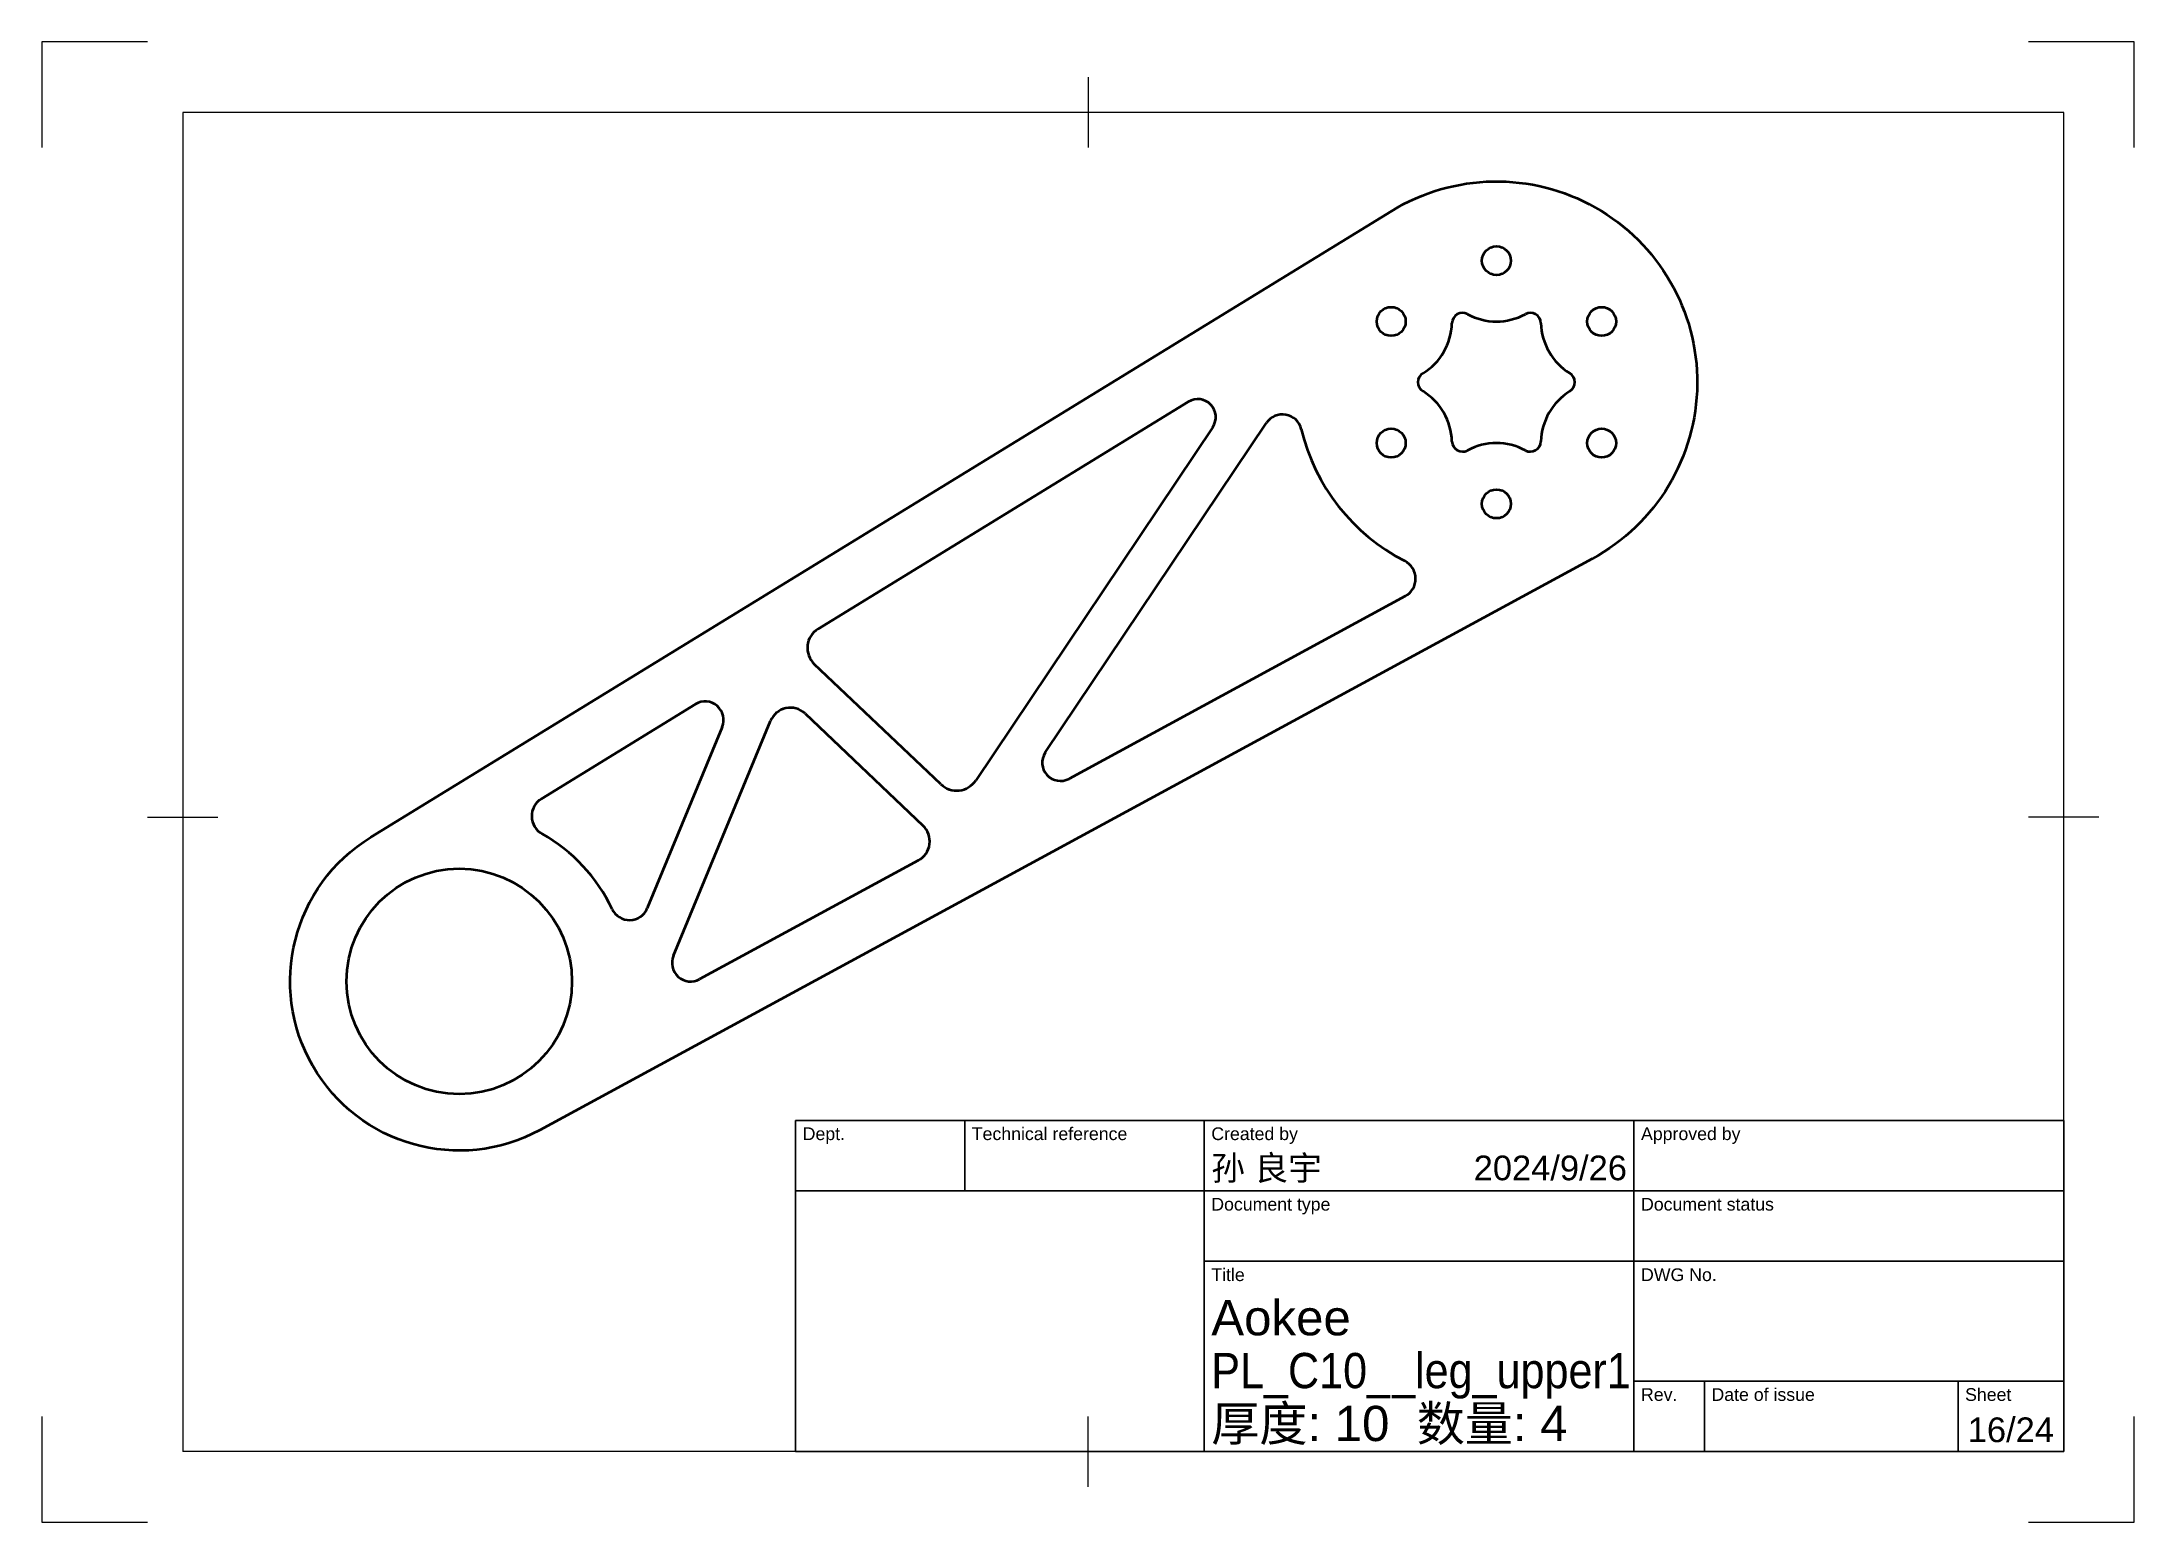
# Model space of a CAD drawing. Header units: millimetres. Extents: x 0 to 297, y 0 to 210.
import ezdxf
from ezdxf.enums import TextEntityAlignment as Align

# ---------------------------------------------------------------- set-up
doc = ezdxf.new("R2010")
doc.units = ezdxf.units.MM
doc.header["$LTSCALE"] = 0.75
for name, color, linetype, lineweight in [('BORDER', 7, 'Continuous', 25), ('TITLEBLOCK', 7, 'Continuous', 35), ('Visible', 7, 'Continuous', 50)]:
    doc.layers.add(name, color=color, linetype=linetype, lineweight=lineweight)
doc.styles.add('FusionTitle', font='arial.ttf')

# ---------------------------------------------------------------- blocks, each defined once
blk = doc.blocks.new('ISO_TITLEBLOCK')
at = {"layer": 'TITLEBLOCK'}
for p, q in [((0, 47), (-180, 47)), ((-180, 47), (-180, 0)), ((-156, 37), (-156, 47)), ((-122, 0), (-122, 47)), ((-61, 0), (-61, 47)), ((0, 0), (0, 47)), ((-180, 37), (0, 37)), ((-122, 27), (0, 27)), ((-61, 10), (0, 10)), ((-51, 0), (-51, 10)), ((-15, 0), (-15, 10)), ((-180, 0), (0, 0))]:
    blk.add_line(p, q, dxfattribs=at)
at = {"layer": 'TITLEBLOCK', "style": 'FusionTitle'}
for s, p in [('Dept.', (-179, 46)), ('Technical reference', (-155, 46)), ('Created by', (-121, 46)), ('Approved by', (-60, 46)), ('Document type', (-121, 36)), ('Document status', (-60, 36)), ('Title', (-121, 26)), ('DWG No.', (-60, 26)), ('Rev.', (-60, 9)), ('Date of issue', (-50, 9)), ('Sheet', (-14, 9))]:
    blk.add_text(s, height=1.8, dxfattribs=at).set_placement(p, align=Align.TOP_LEFT)
for tag, height, p in [('DEPT', 3.5, (-179, 42)), ('TECHNICAL_REFERENCE', 3.5, (-155, 42)), ('CREATED_BY', 3.5, (-121, 42)), ('APPROVED_BY', 3.5, (-60, 42)), ('DOCUMENT_TYPE', 3.5, (-121, 32)), ('DOCUMENT_STATUS', 3.5, (-60, 32)), ('TITLE_1', 5, (-121, 21.5)), ('TITLE_2', 5, (-121, 14)), ('TITLE_3', 5, (-121, 6.5)), ('DATE_OF_ISSUE', 3.5, (-50, 5))]:
    blk.add_attdef(tag, text='', height=height, dxfattribs=at).set_placement(p, align=Align.TOP_LEFT)
for tag, p in [('CREATED_DATE', (-62, 42)), ('APPROVED_DATE', (-0.99, 42))]:
    blk.add_attdef(tag, text='', height=3.5, dxfattribs=at).set_placement(p, align=Align.TOP_RIGHT)
for tag, height, p in [('DRAWING_NUMBER', 5, (-30.5, 19.75)), ('REV', 3.5, (-56, 4.85)), ('SHEET', 3.5, (-7.5, 4.85))]:
    blk.add_attdef(tag, text='', height=height, dxfattribs=at).set_placement(p, align=Align.TOP_CENTER)
blk = doc.blocks.new('ISO_A4(L)_SHEET')
at = {"layer": 'BORDER'}
for p, q in [((148.5, 205), (148.5, 195)), ((287, 200), (20, 200)), ((20, 200), (20, 10)), ((287, 10), (287, 200)), ((15, 100), (25, 100)), ((292, 100), (282, 100)), ((148.5, 5), (148.5, 15)), ((287, 10), (20, 10))]:
    blk.add_line(p, q, dxfattribs=at)
at = {"layer": 'Defpoints'}
for p, q in [((0, 210), (0, 195)), ((15, 210), (0, 210)), ((297, 210), (282, 210)), ((297, 195), (297, 210)), ((0, 15), (0, 0)), ((297, 0), (297, 15)), ((0, 0), (15, 0)), ((282, 0), (297, 0))]:
    blk.add_line(p, q, dxfattribs=at)

msp = doc.modelspace()

# ---------------------------------------------------------------- linework, layer by layer
at = {"layer": 'Visible', "extrusion": (0, 1, 0)}
for p, q in [((191.578013, 186.004849), (46.705496, 97.169585)), ((110.172645, 126.70312), (162.740259, 158.937376)), ((166.202344, 155.329888), (132.572661, 105.23267)), ((142.439073, 109.165242), (173.841518, 155.944605)), ((220.06771, 136.658516), (70.696821, 55.614779)), ((193.517538, 131.354928), (145.804452, 105.467374)), ((127.602904, 104.683574), (109.649971, 121.730514)), ((70.915433, 102.63075), (92.777977, 116.036777)), ((89.653681, 80.363506), (103.438811, 113.67082)), ((108.329556, 114.710347), (125.066676, 98.817863)), ((96.58094, 112.790629), (85.94575, 87.094129)), ((124.412557, 93.860835), (93.369384, 77.017829))]:
    msp.add_line(p, q, dxfattribs=at)
at = {"layer": 'Visible'}
for centre, radius in [((206.476314, 178.958884), 2.05), ((191.537321, 170.33398), 2.05), ((221.415197, 170.333789), 2.05), ((191.53721, 153.08398), 2.05), ((221.415087, 153.083789), 2.05), ((206.476093, 144.458884), 2.05), ((59.251342, 76.709826), 16)]:
    msp.add_circle(centre, radius, dxfattribs=at)
at = {"layer": 'Visible', "extrusion": (-2e-16, 0, -1)}
for centre, radius, start, end in [((-206.476204, 161.708884), 28.5, 58.483536, 241.517197), ((-59.251342, 76.709826), 24, 241.517197, 58.483536)]:
    msp.add_arc(centre, radius, start, end, dxfattribs=at)
at = {"layer": 'Visible'}
for centre, radius, start, end in [((191.537321, 170.33398), 8.625, 301.585972, 358.413296), ((201.658438, 170.053622), 1.5, 61.585972, 178.413296), ((206.476314, 178.958884), 8.625, 241.585972, 298.413296), ((211.294076, 170.05356), 1.5, 1.585972, 118.413296), ((221.415197, 170.333789), 8.625, 181.585972, 238.413296), ((196.840566, 161.708946), 1.5, 121.585972, 238.413296), ((191.53721, 153.08398), 8.625, 1.585972, 58.413296), ((221.415087, 153.083789), 8.625, 121.585972, 178.413296), ((216.111841, 161.708823), 1.5, 301.585972, 58.413296), ((164.077848, 156.756037), 2.558786, 326.126995, 121.516464), ((176.108076, 154.423091), 2.729889, 13.491171, 146.126995), ((206.476204, 161.708884), 28.5, 193.491171, 242.826032), ((201.658332, 153.364208), 1.5, 181.585972, 298.413296), ((206.476093, 144.458884), 8.625, 61.585972, 118.413296), ((211.293969, 153.364147), 1.5, 241.585972, 358.413296), ((192.169387, 133.839692), 2.826936, 298.482803, 62.826032), ((111.820276, 124.016164), 3.151892, 121.516464, 226.482803), ((94.15209, 113.795874), 2.628656, 337.516464, 121.516464), ((106.241182, 112.510983), 3.032904, 46.482803, 157.516464), ((144.57666, 107.730304), 2.574553, 146.126995, 298.482803), ((129.855953, 107.056365), 3.272059, 226.482803, 326.126995), ((72.431032, 100.159111), 2.899317, 121.516464, 240.661801), ((122.938871, 96.576972), 3.09017, 298.482803, 46.482803), ((59.251342, 76.709826), 24, 25.31145, 60.661801), ((83.419178, 88.139819), 2.734417, 205.31145, 337.516464), ((92.104469, 79.349182), 2.652398, 157.516464, 298.482803)]:
    msp.add_arc(centre, radius, start, end, dxfattribs=at)

# ---------------------------------------------------------------- block references
at = {"layer": 'BORDER'}
msp.add_blockref('ISO_A4(L)_SHEET', (0, 0), dxfattribs=at)
at = {"layer": 'TITLEBLOCK'}
ref = msp.add_blockref('ISO_TITLEBLOCK', (287, 10), dxfattribs=at)
ref.add_attrib('TITLE_3', '厚度: 10  数量: 4', dxfattribs={"height": 5, "style": 'FusionTitle'}).set_placement((166, 16.5), align=Align.TOP_LEFT)
ref.add_attrib('CREATED_DATE', '2024/9/26', dxfattribs={"height": 3.5, "style": 'FusionTitle'}).set_placement((225, 52), align=Align.TOP_RIGHT)
ref.add_attrib('SHEET', '16/24', dxfattribs={"height": 3.5, "style": 'FusionTitle'}).set_placement((279.5, 14.85), align=Align.TOP_CENTER)
ref.add_attrib('TITLE_2', 'PL_C10__leg_upper1 ', dxfattribs={"height": 5, "style": 'FusionTitle', "width": 0.876261}).set_placement((166, 24), align=Align.TOP_LEFT)
ref.add_attrib('TITLE_1', 'Aokee', dxfattribs={"height": 5, "style": 'FusionTitle'}).set_placement((166, 31.5), align=Align.TOP_LEFT)
ref.add_attrib('CREATED_BY', '孙 良宇', dxfattribs={"height": 3.5, "style": 'FusionTitle'}).set_placement((166, 52), align=Align.TOP_LEFT)

doc.saveas('drawing.dxf')
